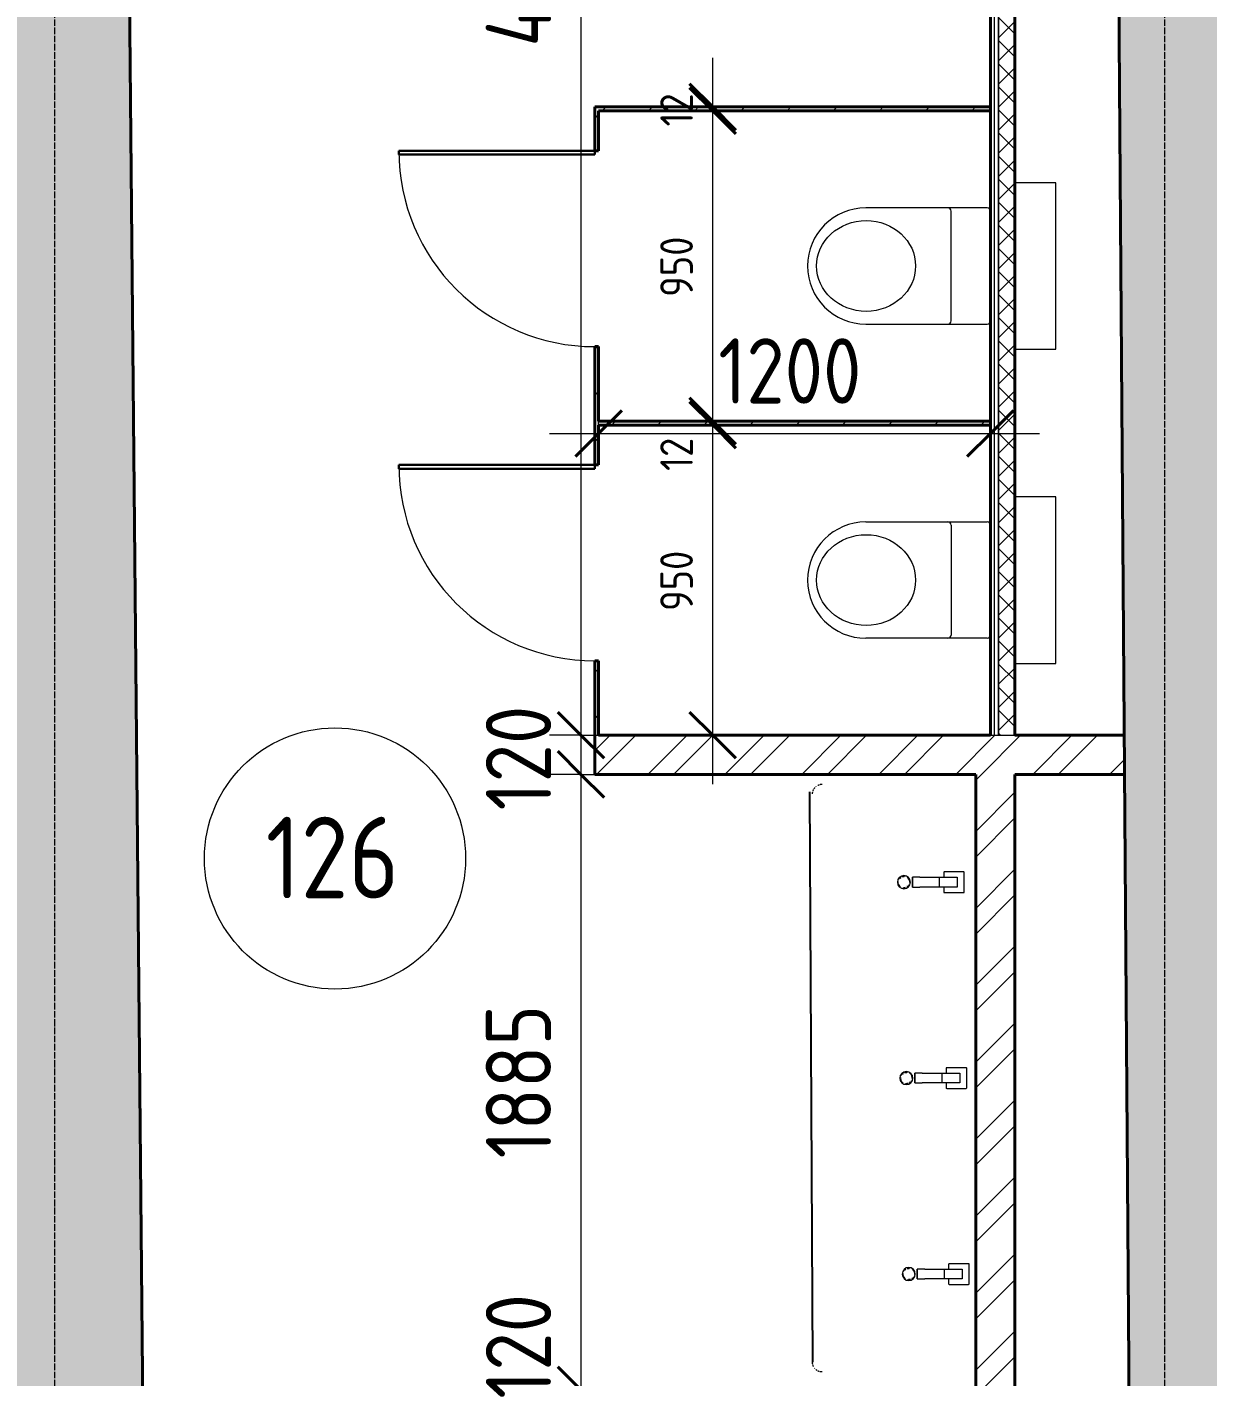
# Model space of a CAD drawing. Header units: millimetres. Extents: x -11886 to 379896, y -8130 to 47743.
# Drawn here: x 38924 to 42539, y 13761 to 17892 of the extents above; entities that cross this region are included whole.
import ezdxf

# ---------------------------------------------------------------- set-up
doc = ezdxf.new("R2010")
doc.units = ezdxf.units.MM
doc.linetypes.add('ADSK_Линия сетки', pattern=[25, 20, -2.5, 0, -2.5])
for name, color, linetype, lineweight, true_color in [('Двери', 5, 'Continuous', 18, 0x0000ff), ('Обобщенные модели', 5, 'Continuous', 18, 0x0000ff), ('Сантехника', 5, 'Continuous', 18, 0x0000ff), ('Стены внутренние', 5, 'Continuous', 18, 0x0000ff), ('Стены штриховка', 5, 'Continuous', 18, 0x0000ff)]:
    doc.layers.add(name, color=color, linetype=linetype, lineweight=lineweight, true_color=true_color)
for name, color, linetype, lineweight in [('Марки помещений', 7, 'Continuous', 20), ('Оси', 7, 'Continuous', 9), ('Размеры', 7, 'Continuous', 9), ('Размеры-100', 7, 'Continuous', 9)]:
    doc.layers.add(name, color=color, linetype=linetype, lineweight=lineweight)
doc.styles.add('GOST Common_1', font='GOST_Common.ttf', dxfattribs={"width": 0.9, "height": 200})
doc.styles.add('GOST Common_2', font='GOST_Common.ttf', dxfattribs={"width": 0.9, "height": 250})
doc.styles.add('GOST Common_3', font='GOST_Common.ttf', dxfattribs={"width": 0.9, "height": 100})
doc.dimstyles.new('ADSK_Основной_1_мм_Округление_до_1_мм_2', dxfattribs={"dimscale": 304.8, "dimtxt": 100.5715, "dimasz": 0.463911, "dimexe": 0.492126, "dimexo": 0.492126, "dimgap": 0.098425, "dimtad": 1, "dimdec": 0, "dimdsep": 46, "dimtxsty": 'GOST Common_3', "dimblk1": 'OBLIQUE', "dimblk2": 'OBLIQUE', "dimsah": 1, "dimcen": 0.09, "dimdle": 0.492126, "dimazin": 2, "dimtfac": 1, "dimtdec": 4, "dimtix": 1, "dimtmove": 0, "dimatfit": 3, "dimfxl": 1, "dimtvp": 1, "dimtolj": 1, "dimtzin": 0, "dimlwd": 20, "dimlwe": 20, "dimarcsym": 2})
doc.dimstyles.new('ADSK_Основной_1_мм_Округление_до_1_мм_2_1', dxfattribs={"dimscale": 304.8, "dimtxt": 100.5715, "dimasz": 0.463911, "dimexe": 0.492126, "dimexo": 0.492126, "dimgap": 0.098425, "dimtad": 1, "dimdec": 0, "dimdsep": 46, "dimtxsty": 'GOST Common_3', "dimblk1": 'OBLIQUE', "dimblk2": 'OBLIQUE', "dimsah": 1, "dimcen": 0.09, "dimdle": 0.492126, "dimazin": 2, "dimtfac": 1, "dimtdec": 4, "dimtix": 1, "dimtmove": 1, "dimatfit": 3, "dimfxl": 1, "dimtvp": 1, "dimtolj": 1, "dimtzin": 0, "dimlwd": 20, "dimlwe": 20, "dimarcsym": 2})
doc.dimstyles.new('ADSK_Основной_2_мм', dxfattribs={"dimscale": 304.8, "dimtxt": 201.142999, "dimasz": 0.463911, "dimexe": 0.492126, "dimexo": 0.492126, "dimgap": 0.098425, "dimtad": 1, "dimdec": 1, "dimrnd": 0.1, "dimdsep": 46, "dimtxsty": 'GOST Common_1', "dimblk1": 'OBLIQUE', "dimblk2": 'OBLIQUE', "dimsah": 1, "dimcen": 0.09, "dimdle": 0.492126, "dimazin": 2, "dimtfac": 1, "dimtdec": 4, "dimtix": 1, "dimtmove": 0, "dimatfit": 3, "dimfxl": 1, "dimtvp": 1, "dimtolj": 1, "dimtzin": 0, "dimlwd": 20, "dimlwe": 20, "dimarcsym": 2})
doc.dimstyles.new('ADSK_Основной_2_мм_Округление_до_1_мм', dxfattribs={"dimscale": 304.8, "dimtxt": 201.142999, "dimasz": 0.463911, "dimexe": 0.492126, "dimexo": 0.492126, "dimgap": 0.098425, "dimtad": 1, "dimdec": 0, "dimdsep": 46, "dimtxsty": 'GOST Common_1', "dimblk1": 'OBLIQUE', "dimblk2": 'OBLIQUE', "dimsah": 1, "dimcen": 0.09, "dimdle": 0.492126, "dimazin": 2, "dimtfac": 1, "dimtdec": 4, "dimtix": 1, "dimtmove": 0, "dimatfit": 3, "dimfxl": 1, "dimtvp": 1, "dimtolj": 1, "dimtzin": 0, "dimlwd": 20, "dimlwe": 20, "dimarcsym": 2})
doc.dimstyles.new('ADSK_Основной_2_мм_Округление_до_1_мм_1', dxfattribs={"dimscale": 304.8, "dimtxt": 201.142999, "dimasz": 0.463911, "dimexe": 0.492126, "dimexo": 0.492126, "dimgap": 0.098425, "dimtad": 1, "dimdec": 0, "dimdsep": 46, "dimtxsty": 'GOST Common_1', "dimblk1": 'OBLIQUE', "dimblk2": 'OBLIQUE', "dimsah": 1, "dimcen": 0.09, "dimdle": 0.492126, "dimazin": 2, "dimtfac": 1, "dimtdec": 4, "dimtix": 1, "dimtmove": 1, "dimatfit": 3, "dimfxl": 1, "dimtvp": 1, "dimtolj": 1, "dimtzin": 0, "dimlwd": 20, "dimlwe": 20, "dimarcsym": 2})
pattern_1 = [(45, (0, 0), (-117.8655, 117.8655), []), (45, (78.58, 0), (-117.8655, 117.8655), [])]
pattern_2 = [(45, (0, 0), (-70.71068, 70.71068), [])]

# ---------------------------------------------------------------- blocks, each defined once
blk = doc.blocks.new('Раковина с 2-3 кранами для санузла - 500x1800 3 taps-2317887-01 План 1-го этажа маркировочный')
at = {"layer": 'Сантехника'}
for p, q in [((-764.1, 503.1), (-763.2, 503.9)), ((1018.1, 499.1), (1018.9, 498.2)), ((-490, 189.1), (-460, 189.1)), ((-490, 189.1), (-490, 166.1)), ((-460, 189.1), (-490, 189.1)), ((-490, 106.5), (-490, 166.1)), ((-460, 166.1), (-460, 189.1)), ((-460, 166.1), (-460, 106.5)), ((110, 196.6), (140, 196.6)), ((110, 196.6), (110, 173.6)), ((140, 196.6), (110, 196.6)), ((110, 114), (110, 173.6)), ((140, 173.6), (140, 196.6)), ((140, 173.6), (140, 114)), ((710, 204.1), (740, 204.1)), ((710, 204.1), (710, 181.1)), ((740, 204.1), (710, 204.1)), ((710, 121.5), (710, 181.1)), ((740, 181.1), (740, 204.1)), ((740, 181.1), (740, 121.5)), ((-506.8, 91.2), (-506.8, 31.6)), ((-490, 93.1), (-504.9, 93.1)), ((-490, 71.5), (-490, 106.5)), ((-460, 106.5), (-490, 106.5)), ((-460, 106.5), (-460, 71.5)), ((-445.4, 93.1), (-460, 93.1)), ((-443.5, 31.6), (-443.5, 91.2)), ((93.2, 98.7), (93.2, 39.1)), ((110, 100.6), (95.1, 100.6)), ((110, 79), (110, 114)), ((140, 114), (110, 114)), ((140, 114), (140, 79)), ((154.6, 100.6), (140, 100.6)), ((156.5, 39.1), (156.5, 98.7)), ((693.2, 106.2), (693.2, 46.6)), ((710, 108.1), (695.1, 108.1)), ((710, 86.5), (710, 121.5)), ((740, 121.5), (710, 121.5)), ((710, 66.5), (710, 86.5)), ((740, 121.5), (740, 86.5)), ((754.6, 108.1), (740, 108.1)), ((740, 86.5), (740, 66.5)), ((756.5, 46.6), (756.5, 106.2)), ((-490, 51.5), (-490, 71.5)), ((-460, 51.5), (-490, 51.5)), ((-460, 71.5), (-460, 51.5)), ((110, 59), (110, 79)), ((140, 59), (110, 59)), ((140, 79), (140, 59)), ((694.7, 45.1), (755, 45.1)), ((740, 66.5), (710, 66.5)), ((-505.3, 30.1), (-445, 30.1)), ((94.7, 37.6), (155, 37.6))]:
    blk.add_line(p, q, dxfattribs=at)
at = {"layer": 'Сантехника', "flags": 128}
for points in [[(-770.4, 495.9), (-769.8, 496.9), (-769.1, 497.9), (-768.3, 498.9), (-767.6, 499.8)], [(-758.1, 507), (-757, 507.5), (-755.9, 508), (-754.7, 508.4)], [(-752.4, 509.1), (-751.3, 509.3), (-750.1, 509.6), (-748.9, 509.7), (-747.7, 509.9), (-746.5, 510), (-745.3, 510), (-745, 510)], [(995, 510), (996.2, 510), (997.4, 509.9), (998.6, 509.8), (999.8, 509.6), (1001, 509.4), (1002.1, 509.1)], [(1004.4, 508.5), (1005.6, 508.1), (1006.7, 507.6), (1007.8, 507.1), (1008.9, 506.6)], [(1010.9, 505.4), (1011.9, 504.8), (1012.9, 504.1), (1013.9, 503.3), (1014.8, 502.6)], [(-775, 480), (-775, 481.2), (-774.9, 482.4), (-774.8, 483.6), (-774.6, 484.8), (-774.4, 486), (-774.1, 487.1)], [(-773.5, 489.4), (-773.1, 490.6), (-772.6, 491.7), (-772.1, 492.8), (-771.6, 493.9)], [(1022, 493.1), (1022.5, 492), (1023, 490.9), (1023.4, 489.7)], [(1024.1, 487.4), (1024.3, 486.3), (1024.6, 485.1), (1024.7, 483.9), (1024.9, 482.7), (1025, 481.5), (1025, 480.3), (1025, 480)]]:
    blk.add_lwpolyline(points, dxfattribs=at)
at = {"layer": 'Сантехника'}
for centre, radius, start, end in [((725, 230), 20, 0, 180), ((725, 230), 18.2, 95.8453, 146.6627), ((725, 230), 18.2, 85.131, 94.1833), ((-475, 215), 20, 0, 180), ((-475, 215), 20, 180, 360), ((-475, 215), 18.2, 165.1578, 180), ((-475, 215), 18.2, 180, 191.3408), ((-475, 215), 16.3, 175.3673, 180), ((-475, 215), 16.3, 175.3673, 180), ((-475, 215), 16.3, 180, 198.6206), ((-475, 215), 16.3, 180, 198.6206), ((-475, 215), 18.2, 95.8453, 146.6627), ((-475, 215), 18.2, 85.131, 94.1833), ((-475, 215), 18.2, 52.7593, 62.7191), ((-475, 215), 16.3, 36.8749, 45), ((-475, 215), 16.3, 36.8749, 45), ((-475, 215), 18.2, 45, 49.4056), ((-475, 215), 18.2, 28.9833, 39.7338), ((-475, 215), 16.3, 0, 18.6206), ((-475, 215), 16.3, 0, 18.6206), ((-475, 215), 16.3, 355.3673, 360), ((-475, 215), 16.3, 355.3673, 360), ((-475, 215), 18.2, 345.1578, 360), ((-475, 215), 18.2, 0, 11.3408), ((125, 222.5), 20, 0, 180), ((125, 222.5), 20, 180, 360), ((125, 222.5), 18.2, 165.1578, 180), ((125, 222.5), 18.2, 180, 191.3408), ((125, 222.5), 16.3, 175.3673, 180), ((125, 222.5), 16.3, 175.3673, 180), ((125, 222.5), 16.3, 180, 198.6206), ((125, 222.5), 16.3, 180, 198.6206), ((125, 222.5), 18.2, 208.9833, 219.7338), ((125, 222.5), 18.2, 95.8453, 146.6627), ((125, 222.5), 16.3, 216.8749, 225), ((125, 222.5), 16.3, 216.8749, 225), ((125, 222.5), 18.2, 225, 229.4056), ((125, 222.5), 18.2, 232.7593, 242.7191), ((125, 222.5), 18.2, 85.131, 94.1833), ((125, 222.5), 18.2, 275.8453, 326.6627), ((125, 222.5), 18.2, 52.7593, 62.7191), ((125, 222.5), 16.3, 36.8749, 45), ((125, 222.5), 16.3, 36.8749, 45), ((125, 222.5), 18.2, 45, 49.4056), ((125, 222.5), 18.2, 28.9833, 39.7338), ((125, 222.5), 16.3, 0, 18.6206), ((125, 222.5), 16.3, 0, 18.6206), ((125, 222.5), 16.3, 355.3673, 360), ((125, 222.5), 16.3, 355.3673, 360), ((125, 222.5), 18.2, 345.1578, 360), ((125, 222.5), 18.2, 0, 11.3408), ((725, 230), 20, 180, 360), ((725, 230), 18.2, 165.1578, 180), ((725, 230), 18.2, 180, 191.3408), ((725, 230), 16.3, 175.3673, 180), ((725, 230), 16.3, 175.3673, 180), ((725, 230), 16.3, 180, 198.6206), ((725, 230), 16.3, 180, 198.6206), ((725, 230), 18.2, 208.9833, 219.7338), ((725, 230), 16.3, 216.8749, 225), ((725, 230), 16.3, 216.8749, 225), ((725, 230), 18.2, 225, 229.4056), ((725, 230), 18.2, 232.7593, 242.7191), ((725, 230), 18.2, 265.131, 274.1833), ((725, 230), 18.2, 275.8453, 326.6627), ((725, 230), 18.2, 52.7593, 62.2139), ((725, 230), 16.3, 36.8749, 45), ((725, 230), 16.3, 36.8749, 45), ((725, 230), 18.2, 45, 49.4056), ((725, 230), 18.2, 28.9833, 39.7338), ((725, 230), 16.3, 0, 18.6206), ((725, 230), 16.3, 0, 18.6206), ((725, 230), 16.3, 355.3673, 360), ((725, 230), 16.3, 355.3673, 360), ((725, 230), 18.2, 345.1578, 360), ((725, 230), 18.2, 0, 11.3408), ((-475, 215), 18.2, 208.9833, 219.7338), ((-475, 215), 16.3, 216.8749, 225), ((-475, 215), 16.3, 216.8749, 225), ((-475, 215), 18.2, 225, 229.4056), ((-475, 215), 18.2, 232.7593, 242.7191), ((-475, 215), 18.2, 265.131, 274.1833), ((-475, 215), 18.2, 275.8453, 326.6627), ((125, 222.5), 18.2, 265.131, 274.1833), ((-504.9, 91.2), 1.87, 90, 180), ((-504.9, 91.2), 1.87, 120, 150), ((-504.9, 91.2), 1.87, 120, 150), ((-504.9, 91.2), 1.87, 120, 150), ((-445.4, 91.2), 1.87, 0, 90), ((-445.4, 91.2), 1.87, 30, 60), ((-445.4, 91.2), 1.87, 30, 60), ((-445.4, 91.2), 1.87, 30, 60), ((95.1, 98.7), 1.87, 90, 180), ((95.1, 98.7), 1.87, 120, 150), ((95.1, 98.7), 1.87, 120, 150), ((95.1, 98.7), 1.87, 120, 150), ((154.6, 98.7), 1.87, 0, 90), ((154.6, 98.7), 1.87, 30, 60), ((154.6, 98.7), 1.87, 30, 60), ((154.6, 98.7), 1.87, 30, 60), ((695.1, 106.2), 1.87, 90, 180), ((695.1, 106.2), 1.87, 120, 150), ((695.1, 106.2), 1.87, 120, 150), ((695.1, 106.2), 1.87, 120, 150), ((754.6, 106.2), 1.87, 0, 90), ((754.6, 106.2), 1.87, 30, 60), ((754.6, 106.2), 1.87, 30, 60), ((754.6, 106.2), 1.87, 30, 60), ((694.7, 46.6), 1.49, 180, 270), ((755, 46.6), 1.49, 270, 360), ((-505.3, 31.6), 1.49, 180, 270), ((-445, 31.6), 1.49, 270, 360), ((94.7, 39.1), 1.49, 180, 270), ((155, 39.1), 1.49, 270, 360)]:
    blk.add_arc(centre, radius, start, end, dxfattribs=at)
blk = doc.blocks.new('Дверь-Одинарная-Панель - 600 x 2150 мм с_у-1872435-01 План 1-го этажа маркировочный')
at = {"layer": 'Двери', "lineweight": 30}
for p, q in [((300, 606), (288, 606)), ((288, 606), (288, 6)), ((300, 6), (300, 606)), ((288, 6), (300, 6))]:
    blk.add_line(p, q, dxfattribs=at)
at = {"layer": 'Двери'}
blk.add_arc((300, 6), 600, 90, 180, dxfattribs=at)
blk = doc.blocks.new('Туалет подвесной-Moderna R-Laufen - 000 White-2285251-01 План 1-го этажа маркировочный')
at = {"layer": 'Обобщенные модели'}
for p, q in [((-53, -419.3), (-53, -47.4)), ((303, -47.4), (303, -419.3)), ((-43.1, -157.8), (293.1, -157.8))]:
    blk.add_line(p, q, dxfattribs=at)
for centre, radius, start, end in [((-43.1, -47.4), 9.89, 90, 180), ((293.1, -47.4), 9.89, 0, 90), ((-43.1, -167.7), 9.89, 90, 180), ((293.1, -167.7), 9.89, 0, 90), ((125, -419.3), 178, 180, 0)]:
    blk.add_arc(centre, radius, start, end, dxfattribs=at)
blk.add_ellipse((125, -418.3), major_axis=(0, 151.6), ratio=0.916517, dxfattribs=at)
at = {"layer": 'Сантехника'}
for p, q in [((380, 162.5), (-130, 162.5)), ((-130, 162.5), (-130, 37.5)), ((380, 37.5), (380, 162.5))]:
    blk.add_line(p, q, dxfattribs=at)
blk = doc.blocks.new('Туалет подвесной-Moderna R-Laufen - 000 White-2284892-01 План 1-го этажа маркировочный')
at = {"layer": 'Обобщенные модели'}
for p, q in [((-53, 419.3), (-53, 47.4)), ((303, 47.4), (303, 419.3)), ((-43.1, 157.8), (293.1, 157.8))]:
    blk.add_line(p, q, dxfattribs=at)
for centre, radius, start, end in [((125, 419.3), 178, 360, 180), ((-43.1, 167.7), 9.89, 180, 270), ((293.1, 167.7), 9.89, 270, 360), ((-43.1, 47.4), 9.89, 180, 270), ((293.1, 47.4), 9.89, 270, 360)]:
    blk.add_arc(centre, radius, start, end, dxfattribs=at)
blk.add_ellipse((125, 418.3), major_axis=(0, 151.6), ratio=0.916517, dxfattribs=at)
at = {"layer": 'Сантехника'}
for p, q in [((-130, -37.5), (-130, -162.5)), ((380, -162.5), (380, -37.5)), ((-130, -162.5), (380, -162.5))]:
    blk.add_line(p, q, dxfattribs=at)
blk = doc.blocks.new('ADSK_Марка_Помещение_ОдноЗначение - Номер-247393-01 План 1-го этажа маркировочный')
at = {"layer": 'Марки помещений'}
blk.add_circle((0, 0), 4, dxfattribs=at)
blk = doc.blocks.new('DIMBLOCK161-01 План 1-го этажа маркировочный')
at = {"layer": 'Размеры-100', "lineweight": 20, "transparency": 16777216}
for p, q in [((40621.1, 20574.1), (40621.1, 15723)), ((40621.1, 20424.1), (40471.1, 20424.1)), ((40621.1, 20424.1), (41725.3, 20424.1)), ((40621.1, 15723), (40525.3, 15723)), ((40621.1, 15723), (40771.1, 15723))]:
    blk.add_line(p, q, dxfattribs=at)
at = {"layer": 'Размеры-100', "lineweight": 40, "transparency": 16777216}
for p, q in [((40621.1, 20424.1), (40550.4, 20494.8)), ((40621.1, 20424.1), (40691.8, 20353.4)), ((40621.1, 15723), (40550.4, 15793.7)), ((40621.1, 15723), (40691.8, 15652.3))]:
    blk.add_line(p, q, dxfattribs=at)
at = {"layer": 'Размеры-100', "color": 0, "lineweight": 20, "transparency": 16777216, "insert": (40329.8, 17831.5), "char_height": 200, "width": 580.928, "attachment_point": 1, "rotation": 90, "line_spacing_factor": 1.022761, "style": 'GOST Common_1'}
blk.add_mtext('4701', dxfattribs=at)
blk = doc.blocks.new('_Oblique')
at = {"color": 0, "linetype": 'ByBlock', "lineweight": -2}
blk.add_line((-0.5, -0.5), (0.5, 0.5), dxfattribs=at)
blk = doc.blocks.new('DIMBLOCK162-01 План 1-го этажа маркировочный')
at = {"layer": 'Размеры-100', "lineweight": 40, "transparency": 16777216}
for p, q in [((40621.1, 15723), (40550.4, 15793.7)), ((40621.1, 15723), (40691.8, 15652.3)), ((40621.1, 15603), (40550.4, 15673.7)), ((40621.1, 15603), (40691.8, 15532.3))]:
    blk.add_line(p, q, dxfattribs=at)
at = {"layer": 'Размеры-100', "lineweight": 20, "transparency": 16777216}
for p, q in [((40621.1, 15723), (40525.3, 15723)), ((40621.1, 15723), (40621.1, 15603)), ((40621.1, 15723), (40771.1, 15723)), ((40621.1, 15603), (40513.3, 15603)), ((40621.1, 15603), (40771.1, 15603))]:
    blk.add_line(p, q, dxfattribs=at)
at = {"layer": 'Размеры-100', "color": 0, "lineweight": 20, "transparency": 16777216, "insert": (40329.8, 15492.5), "char_height": 200, "width": 409.104, "attachment_point": 1, "rotation": 90, "line_spacing_factor": 1.022761, "style": 'GOST Common_1'}
blk.add_mtext('120', dxfattribs=at)
blk = doc.blocks.new('DIMBLOCK163-01 План 1-го этажа маркировочный')
at = {"layer": 'Размеры-100', "lineweight": 40, "transparency": 16777216}
for p, q in [((40621.1, 15603), (40550.4, 15673.7)), ((40621.1, 15603), (40691.8, 15532.3)), ((40621.1, 13718.1), (40550.4, 13788.8)), ((40621.1, 13718.1), (40691.8, 13647.4))]:
    blk.add_line(p, q, dxfattribs=at)
at = {"layer": 'Размеры-100', "lineweight": 20, "transparency": 16777216}
for p, q in [((40621.1, 15603), (40513.3, 15603)), ((40621.1, 15603), (40621.1, 13718.1)), ((40621.1, 15603), (40771.1, 15603)), ((40621.1, 13718.1), (40586.6, 13718.1)), ((40621.1, 13718.1), (40771.1, 13718.1))]:
    blk.add_line(p, q, dxfattribs=at)
at = {"layer": 'Размеры-100', "color": 0, "lineweight": 20, "transparency": 16777216, "insert": (40329.8, 14427), "char_height": 200, "width": 560.473, "attachment_point": 1, "rotation": 90, "line_spacing_factor": 1.022761, "style": 'GOST Common_1'}
blk.add_mtext('1885', dxfattribs=at)
blk = doc.blocks.new('DIMBLOCK164-01 План 1-го этажа маркировочный')
at = {"layer": 'Размеры-100', "lineweight": 20, "transparency": 16777216}
for p, q in [((40621.1, 14031.8), (40621.1, 13690.9)), ((40621.1, 13718.1), (40586.6, 13718.1)), ((40621.1, 13718.1), (40621.1, 13598.1)), ((40621.1, 13718.1), (40771.1, 13718.1)), ((40621.1, 13690.9), (40621.1, 13658.1)), ((40621.1, 13598.1), (40471.1, 13598.1)), ((40621.1, 13598.1), (40706.6, 13598.1))]:
    blk.add_line(p, q, dxfattribs=at)
at = {"layer": 'Размеры-100', "lineweight": 40, "transparency": 16777216}
for p, q in [((40621.1, 13718.1), (40550.4, 13788.8)), ((40621.1, 13718.1), (40691.8, 13647.4)), ((40621.1, 13598.1), (40550.4, 13668.8)), ((40621.1, 13598.1), (40691.8, 13527.4))]:
    blk.add_line(p, q, dxfattribs=at)
at = {"layer": 'Размеры-100', "color": 0, "lineweight": 20, "transparency": 16777216, "insert": (40329.8, 13690.9), "char_height": 200, "width": 409.104, "attachment_point": 1, "rotation": 90, "line_spacing_factor": 1.022761, "style": 'GOST Common_1'}
blk.add_mtext('120', dxfattribs=at)
blk = doc.blocks.new('DIMBLOCK166-01 План 1-го этажа маркировочный')
at = {"layer": 'Размеры-100', "lineweight": 20, "transparency": 16777216}
for p, q in [((40675.3, 16647.1), (40675.3, 16797.1)), ((41875.3, 16647.1), (41875.3, 16797.1)), ((40525.3, 16647.1), (42025.3, 16647.1)), ((40675.3, 16647.1), (40675.3, 16597.1)), ((41875.3, 16647.1), (41875.3, 16597.1))]:
    blk.add_line(p, q, dxfattribs=at)
at = {"layer": 'Размеры-100', "lineweight": 40, "transparency": 16777216}
for p, q in [((40675.3, 16647.1), (40746, 16717.8)), ((41875.3, 16647.1), (41946, 16717.8)), ((40675.3, 16647.1), (40604.6, 16576.4)), ((41875.3, 16647.1), (41804.6, 16576.4))]:
    blk.add_line(p, q, dxfattribs=at)
at = {"layer": 'Размеры-100', "color": 0, "lineweight": 20, "transparency": 16777216, "insert": (41041.8, 16938.5), "char_height": 200, "width": 560.473, "attachment_point": 1, "line_spacing_factor": 1.022761, "style": 'GOST Common_1'}
blk.add_mtext('1200', dxfattribs=at)
blk = doc.blocks.new('DIMBLOCK204-01 План 1-го этажа маркировочный')
at = {"layer": 'Размеры-100', "lineweight": 40, "transparency": 16777216}
for p, q in [((41024.8, 16673), (40954.1, 16743.7)), ((41024.8, 16673), (41095.5, 16602.3)), ((41024.8, 15723), (40954.1, 15793.7)), ((41024.8, 15723), (41095.5, 15652.3))]:
    blk.add_line(p, q, dxfattribs=at)
at = {"layer": 'Размеры-100', "lineweight": 20, "transparency": 16777216}
for p, q in [((41024.8, 16673), (40874.8, 16673)), ((41024.8, 15573), (41024.8, 16673)), ((41024.8, 16673), (41074.8, 16673)), ((41024.8, 15723), (40874.8, 15723)), ((41024.8, 15723), (41074.8, 15723))]:
    blk.add_line(p, q, dxfattribs=at)
at = {"layer": 'Размеры-100', "color": 0, "lineweight": 20, "transparency": 16777216, "insert": (40864.1, 16103.4), "char_height": 100, "width": 227.053, "attachment_point": 1, "rotation": 90, "line_spacing_factor": 1.022761, "style": 'GOST Common_3'}
blk.add_mtext('950', dxfattribs=at)
blk = doc.blocks.new('DIMBLOCK205-01 План 1-го этажа маркировочный')
at = {"layer": 'Размеры-100', "lineweight": 40, "transparency": 16777216}
for p, q in [((41024.8, 16685), (40954.1, 16755.7)), ((41024.8, 16673), (40954.1, 16743.7)), ((41024.8, 16685), (41095.5, 16614.3)), ((41024.8, 16673), (41095.5, 16602.3))]:
    blk.add_line(p, q, dxfattribs=at)
at = {"layer": 'Размеры-100', "lineweight": 20, "transparency": 16777216}
for p, q in [((41024.8, 16685), (40874.8, 16685)), ((41024.8, 16673), (40874.8, 16673)), ((41024.8, 16673), (41024.8, 16685)), ((41024.8, 16685), (41074.8, 16685)), ((41024.8, 16639.8), (41024.8, 16679)), ((41024.8, 16673), (41074.8, 16673)), ((41024.8, 16532.4), (41024.8, 16639.8))]:
    blk.add_line(p, q, dxfattribs=at)
at = {"layer": 'Размеры-100', "color": 0, "lineweight": 20, "transparency": 16777216, "insert": (40864.1, 16532.4), "char_height": 100, "width": 128.868, "attachment_point": 1, "rotation": 90, "line_spacing_factor": 1.022761, "style": 'GOST Common_3'}
blk.add_mtext('12', dxfattribs=at)
blk = doc.blocks.new('DIMBLOCK206-01 План 1-го этажа маркировочный')
at = {"layer": 'Размеры-100', "lineweight": 40, "transparency": 16777216}
for p, q in [((41024.8, 17635), (40954.1, 17705.7)), ((41024.8, 17635), (41095.5, 17564.3)), ((41024.8, 16685), (40954.1, 16755.7)), ((41024.8, 16685), (41095.5, 16614.3))]:
    blk.add_line(p, q, dxfattribs=at)
at = {"layer": 'Размеры-100', "lineweight": 20, "transparency": 16777216}
for p, q in [((41024.8, 17635), (40874.8, 17635)), ((41024.8, 16685), (41024.8, 17635)), ((41024.8, 17635), (41074.8, 17635)), ((41024.8, 16685), (40874.8, 16685)), ((41024.8, 16685), (41074.8, 16685))]:
    blk.add_line(p, q, dxfattribs=at)
at = {"layer": 'Размеры-100', "color": 0, "lineweight": 20, "transparency": 16777216, "insert": (40864.1, 17065.4), "char_height": 100, "width": 227.053, "attachment_point": 1, "rotation": 90, "line_spacing_factor": 1.022761, "style": 'GOST Common_3'}
blk.add_mtext('950', dxfattribs=at)
blk = doc.blocks.new('DIMBLOCK207-01 План 1-го этажа маркировочный')
at = {"layer": 'Размеры-100', "lineweight": 20, "transparency": 16777216}
for p, q in [((41024.8, 17635), (41024.8, 17797)), ((41024.8, 17647), (40874.8, 17647)), ((41024.8, 17647), (41074.8, 17647)), ((41024.8, 17635), (40874.8, 17635)), ((41024.8, 17635), (41074.8, 17635))]:
    blk.add_line(p, q, dxfattribs=at)
at = {"layer": 'Размеры-100', "lineweight": 40, "transparency": 16777216}
for p, q in [((41024.8, 17647), (40954.1, 17717.7)), ((41024.8, 17635), (40954.1, 17705.7)), ((41024.8, 17647), (41095.5, 17576.3)), ((41024.8, 17635), (41095.5, 17564.3))]:
    blk.add_line(p, q, dxfattribs=at)
at = {"layer": 'Размеры-100', "color": 0, "lineweight": 20, "transparency": 16777216, "insert": (40864.1, 17587.3), "char_height": 100, "width": 128.868, "attachment_point": 1, "rotation": 90, "line_spacing_factor": 1.022761, "style": 'GOST Common_3'}
blk.add_mtext('12', dxfattribs=at)

msp = doc.modelspace()

# ---------------------------------------------------------------- hatches: boundary and pattern name
at = {"layer": 'Стены внутренние', "true_color": 0xc0c0c0}
for points in [[(38780.55, 12484.28), (39290.53, 12489.17), (39214.54, 20424.06), (38704.51, 20424.06), (38780.52, 12487.83)], [(42306.57, 12898.1), (42686.55, 12901.74), (42630.34, 20425.48), (42250.35, 20422.64), (42295.71, 14351.75)]]:
    msp.add_hatch(color=9, dxfattribs=at).paths.add_polyline_path(points)
at = {"layer": 'Стены внутренние', "lineweight": 9}
h = msp.add_hatch(dxfattribs=at)
h.set_pattern_fill('FP_4', color=256, style=0, pattern_type=2)
h.set_pattern_definition([(45, (0, 0), (-35.35534, 35.35534), []), (135, (0, 0), (-35.35534, -35.35534), [])])
h.paths.add_polyline_path([(41900.34, 15722.96), (41950.34, 15722.96), (41950.34, 20424.06), (41900.34, 20424.06), (41900.34, 15945.29)])
h = msp.add_hatch(dxfattribs=at)
h.set_pattern_fill('FP_1', color=256, style=0, pattern_type=2)
h.set_pattern_definition(pattern_2)
h.paths.add_polyline_path([(40675.34, 15722.96), (40675.34, 15950.96), (40663.34, 15950.96), (40663.34, 15722.96)])
h.paths.add_polyline_path([(40675.34, 16550.96), (40675.34, 16912.96), (40663.34, 16912.96), (40663.34, 16550.96)])
h.paths.add_polyline_path([(40663.34, 17512.96), (40675.34, 17512.96), (40675.34, 17646.96), (40663.34, 17646.96), (40663.34, 17538.82)])
h = msp.add_hatch(dxfattribs=at)
h.set_pattern_fill('FP_1', color=256, style=0, pattern_type=2)
h.set_pattern_definition(pattern_2)
h.paths.add_polyline_path([(41177.43, 17634.96), (41875.34, 17634.96), (41875.34, 17646.96), (40675.34, 17646.96), (40675.34, 17634.96)])
h = msp.add_hatch(dxfattribs=at)
h.set_pattern_fill('FP_1', color=256, style=0, pattern_type=2)
h.set_pattern_definition(pattern_2)
h.paths.add_polyline_path([(41875.34, 16672.96), (41875.34, 16684.96), (40675.34, 16684.96), (40675.34, 16672.96), (41865.46, 16672.96)])
h = msp.add_hatch(dxfattribs=at)
h.set_pattern_fill('FP_2', color=256, style=0, pattern_type=2)
h.set_pattern_definition(pattern_1)
h.paths.add_polyline_path([(42075.34, 15602.96), (42286.36, 15602.96), (42285.46, 15722.96), (40663.34, 15722.96), (40663.34, 15602.96), (41950.35, 15602.96)])
h = msp.add_hatch(dxfattribs=at)
h.set_pattern_fill('FP_2', color=256, style=0, pattern_type=2)
h.set_pattern_definition(pattern_1)
h.paths.add_polyline_path([(41950.35, 13718.1), (41950.34, 15602.96), (41830.35, 15602.96), (41830.35, 13718.1)])

# ---------------------------------------------------------------- linework, layer by layer
at = {"color": 5}
msp.add_line((41320.92, 15549.96), (41330.35, 13802.96), dxfattribs=at)
at = {"layer": 'Оси', "linetype": 'ADSK_Линия сетки'}
for p, q in [((39009.91, -7330.38), (39009.91, 21668.8)), ((42409.91, -7330.38), (42409.91, 21668.8))]:
    msp.add_line(p, q, dxfattribs=at)
at = {"layer": 'Стены внутренние', "color": 18, "lineweight": 40, "true_color": 0x000000}
for p, q in [((39286.89, 12869.15), (39214.54, 20424.06)), ((41875.34, 20424.06), (41875.34, 15722.96)), ((41950.34, 15722.96), (41950.34, 20424.06)), ((42250.35, 20422.64), (42306.57, 12898.1)), ((40663.34, 17646.96), (40663.34, 17512.96)), ((41875.34, 17646.96), (40663.34, 17646.96)), ((40675.34, 17512.96), (40675.34, 17634.96)), ((40675.34, 17634.96), (41875.34, 17634.96)), ((40663.34, 17512.96), (40675.34, 17512.96)), ((40675.34, 16912.96), (40663.34, 16912.96)), ((40663.34, 16912.96), (40663.34, 16550.96)), ((40675.34, 16684.96), (40675.34, 16912.96)), ((41875.34, 16684.96), (40675.34, 16684.96)), ((40675.34, 16550.96), (40675.34, 16672.96)), ((40675.34, 16672.96), (41875.34, 16672.96)), ((40663.34, 16550.96), (40675.34, 16550.96)), ((40675.34, 15950.96), (40663.34, 15950.96)), ((40663.34, 15950.96), (40663.34, 15602.96)), ((40675.34, 15722.96), (40675.34, 15950.96)), ((41875.34, 15722.96), (40675.34, 15722.96)), ((42285.46, 15722.96), (41950.34, 15722.96)), ((40663.34, 15602.96), (41830.35, 15602.96)), ((41830.35, 15602.96), (41830.35, 13718.1)), ((41950.35, 13718.1), (41950.35, 15602.96)), ((41950.35, 15602.96), (42286.36, 15602.96))]:
    msp.add_line(p, q, dxfattribs=at)
at = {"layer": 'Стены штриховка'}
for p, q in [((41887.34, 20424.06), (41887.34, 15722.96)), ((41899.34, 20424.06), (41899.34, 15722.96)), ((41900.34, 20424.06), (41900.34, 15722.96)), ((40663.34, 15722.96), (40675.34, 15722.96)), ((41875.34, 15722.96), (41950.34, 15722.96))]:
    msp.add_line(p, q, dxfattribs=at)

# ---------------------------------------------------------------- block references
at = {"layer": 'Двери', "rotation": 90}
for p in [(40669.34, 17212.96), (40669.34, 16250.96)]:
    msp.add_blockref('Дверь-Одинарная-Панель - 600 x 2150 мм с_у-1872435-01 План 1-го этажа маркировочный', p, dxfattribs=at)
at = {"layer": 'Марки помещений', "xscale": 99.99999999999993, "yscale": 99.99999999999993, "zscale": 99.99999999999993}
msp.add_blockref('ADSK_Марка_Помещение_ОдноЗначение - Номер-247393-01 План 1-го этажа маркировочный', (39867.78, 15345.53), dxfattribs=at)
at = {"layer": 'Сантехника'}
for name, p, rotation in [('Туалет подвесной-Moderna R-Laufen - 000 White-2284892-01 План 1-го этажа маркировочный', (41912.84, 17034.96), 89.99999999999972), ('Туалет подвесной-Moderna R-Laufen - 000 White-2285251-01 План 1-го этажа маркировочный', (41912.84, 16322.96), 269.9999999999999), ('Раковина с 2-3 кранами для санузла - 500x1800 3 taps-2317887-01 План 1-го этажа маркировочный', (41840.35, 14547.96), 90)]:
    msp.add_blockref(name, p, dxfattribs=dict(at, rotation=rotation))

# ---------------------------------------------------------------- texts
at = {"layer": 'Марки помещений', "lineweight": 9, "insert": (39655.37, 15473.25), "char_height": 250, "width": 526.7087, "attachment_point": 1, "style": 'GOST Common_2'}
msp.add_mtext('126', dxfattribs=at)

# ---------------------------------------------------------------- dimensions: what is measured, and where the dimension line sits
at = {"layer": 'Размеры', "lineweight": 20}
for base, p1, p2, dimstyle, override, picture, middle in [((40621.13, 15722.96), (41875.34, 20424.06), (40675.34, 15722.96), 'ADSK_Основной_2_мм_Округление_до_1_мм', {"dimpost": '<>', "dimfxl": 4851.835592}, 'DIMBLOCK161-01 План 1-го этажа маркировочный', (40491.13, 18073.51)), ((41024.75, 17646.96), (40924.77, 17634.96), (40924.77, 17646.96), 'ADSK_Основной_1_мм_Округление_до_1_мм_2', {"dimpost": '<>', "dimfxl": 12}, 'DIMBLOCK207-01 План 1-го этажа маркировочный', (40944.75, 17640.96)), ((41024.75, 17634.96), (40924.77, 16684.96), (40924.77, 17634.96), 'ADSK_Основной_1_мм_Округление_до_1_мм_2', {"dimpost": '<>', "dimfxl": 950}, 'DIMBLOCK206-01 План 1-го этажа маркировочный', (40944.75, 17159.96)), ((41024.75, 16672.96), (40924.77, 15722.96), (40924.77, 16672.96), 'ADSK_Основной_1_мм_Округление_до_1_мм_2', {"dimpost": '<>', "dimfxl": 950}, 'DIMBLOCK204-01 План 1-го этажа маркировочный', (40944.75, 16197.96)), ((40621.13, 15602.96), (40675.34, 15722.96), (40663.34, 15602.96), 'ADSK_Основной_2_мм_Округление_до_1_мм', {"dimpost": '<>', "dimfxl": 120.598507}, 'DIMBLOCK162-01 План 1-го этажа маркировочный', (40491.13, 15662.96)), ((40621.13, 13718.1), (40663.34, 15602.96), (40736.57, 13718.1), 'ADSK_Основной_2_мм_Округление_до_1_мм', {"dimpost": '<>', "dimfxl": 1886.284176}, 'DIMBLOCK163-01 План 1-го этажа маркировочный', (40491.13, 14660.53))]:
    dim = msp.add_linear_dim(base=base, p1=p1, p2=p2, angle=90, dimstyle=dimstyle, override=override, dxfattribs=at)
    dim.commit()
    dim.dimension.update_dxf_attribs({"geometry": picture, "text_midpoint": middle})
dim = msp.add_linear_dim(base=(41875.34, 16647.12), p1=(40675.34, 16747.1), p2=(41875.34, 16747.1), dimstyle='ADSK_Основной_2_мм', override={"dimpost": '<>', "dimfxl": 1200}, dxfattribs=at)
dim.commit()
dim.dimension.update_dxf_attribs({"geometry": 'DIMBLOCK166-01 План 1-го этажа маркировочный', "text_midpoint": (41275.34, 16777.12)})
for base, p1, p2, dimstyle, override, picture, middle in [((41024.75, 16684.96), (40924.77, 16672.96), (40924.77, 16684.96), 'ADSK_Основной_1_мм_Округление_до_1_мм_2_1', {"dimpost": '<>', "dimfxl": 12}, 'DIMBLOCK205-01 План 1-го этажа маркировочный', (40930.74, 16596.81)), ((40621.13, 13598.1), (40736.57, 13718.1), (40856.57, 13598.1), 'ADSK_Основной_2_мм_Округление_до_1_мм_1', {"dimpost": '<>', "dimfxl": 169.705627}, 'DIMBLOCK164-01 План 1-го этажа маркировочный', (40463.1, 13895.43))]:
    dim = msp.add_linear_dim(base=base, p1=p1, p2=p2, angle=90, dimstyle=dimstyle, override=override, dxfattribs=at)
    dim.commit()
    dim.dimension.update_dxf_attribs({"geometry": picture, "text_midpoint": middle, "dimtype": 160, "text_rotation": 90})

doc.saveas('drawing.dxf')
